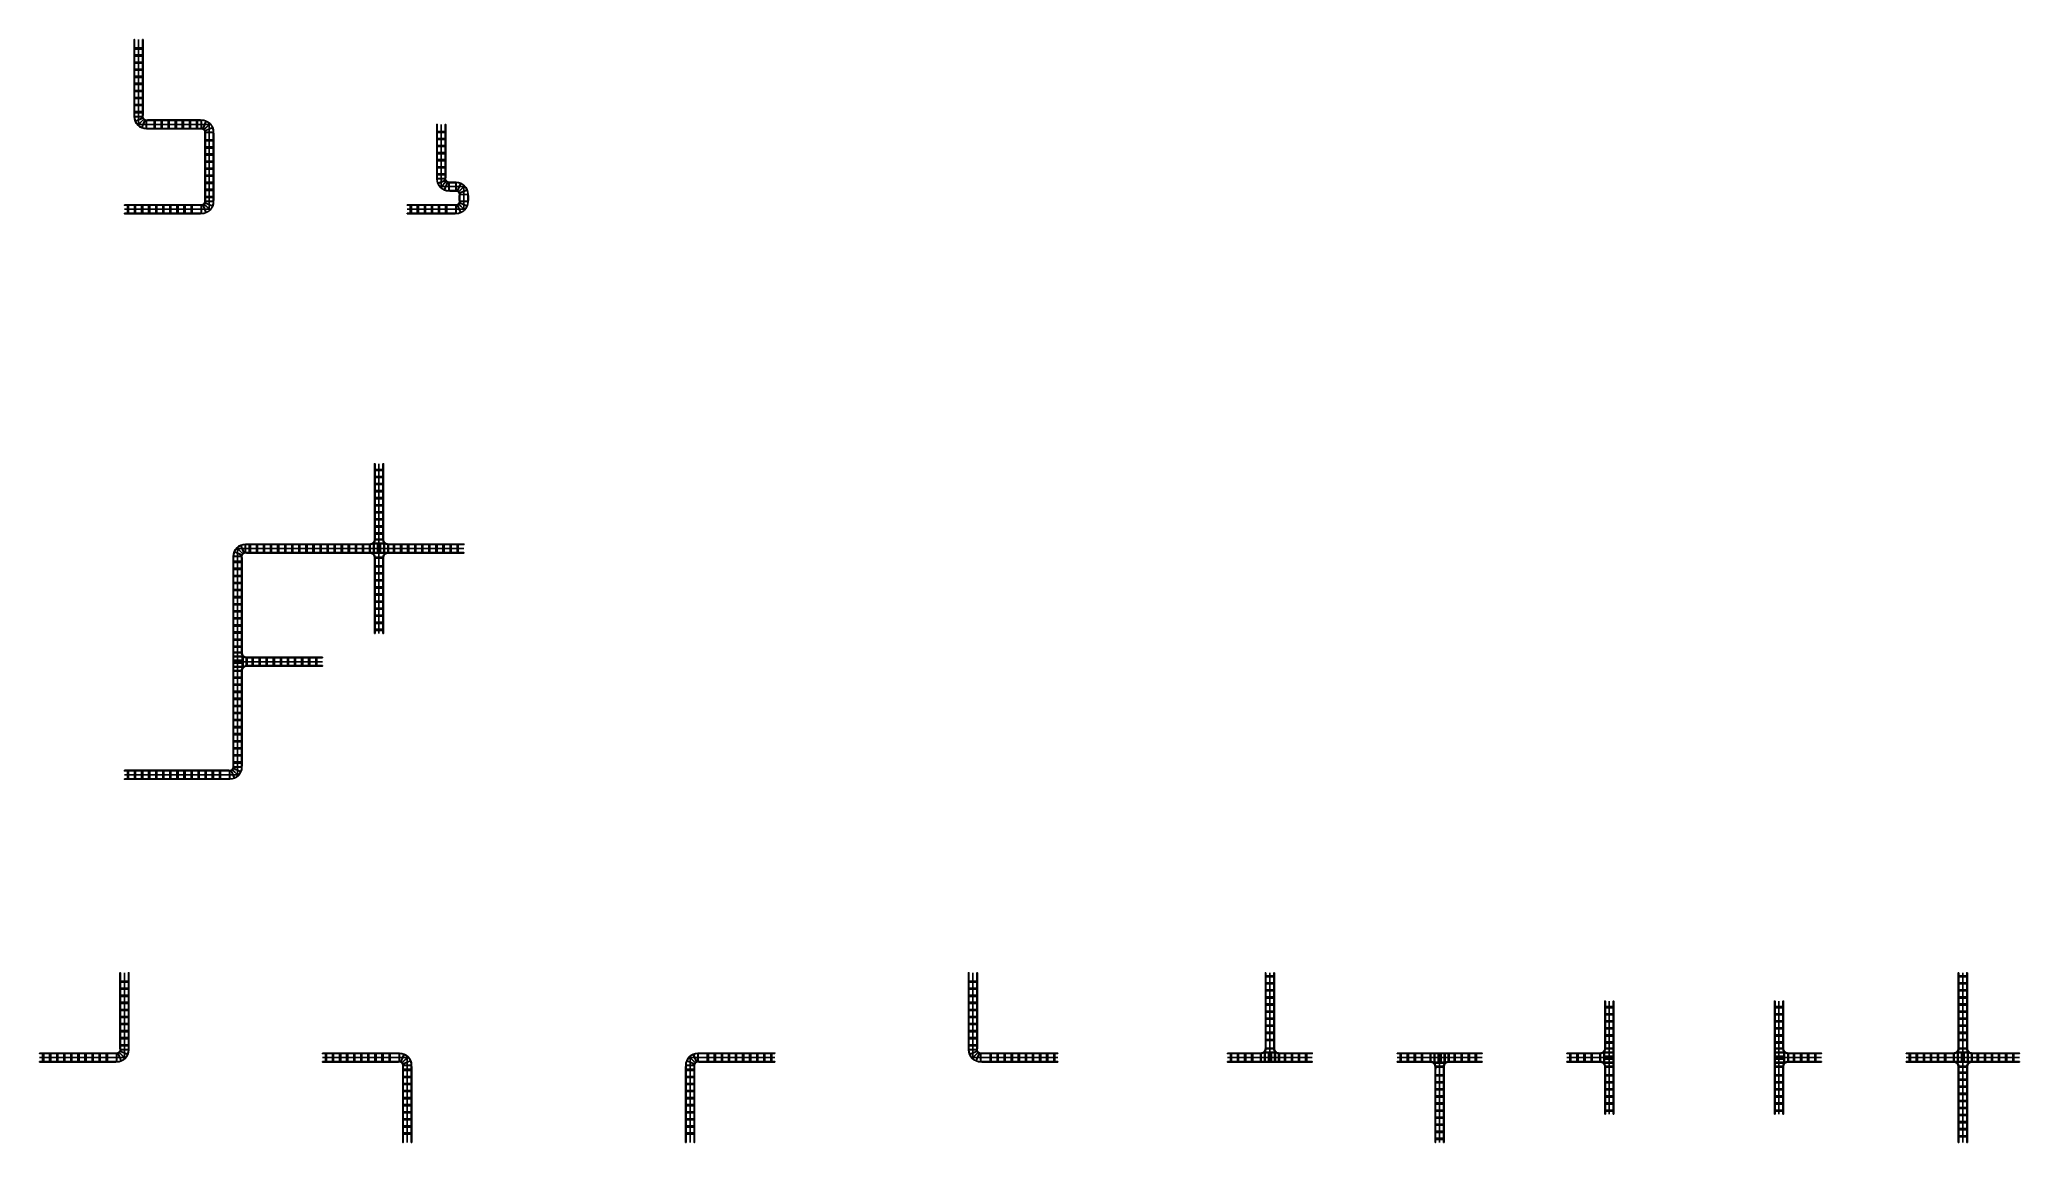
# Model space of a CAD drawing. Header units: millimetres. Extents: x -3000 to 67000, y -3000 to 36000.
import ezdxf

# ---------------------------------------------------------------- set-up
doc = ezdxf.new("R2010")
doc.units = ezdxf.units.MM
doc.layers.add('SCADA-TRAY', color=7, linetype='Continuous', true_color=0x0c642f)
doc.layers.add('SCADA-TRAY-PATH', color=4, linetype='Continuous')

# ---------------------------------------------------------------- blocks, each defined once
blk = doc.blocks.new('SCADA_V2$SCADA_TRAY_ELBOW_V2')
at = {"color": 118, "true_color": 0x0c642f}
for p, q in [((-755, 265), (-755, 248)), ((-755, 248), (-755, 265)), ((-755, 265), (-687, 265)), ((-687, 265), (-755, 265)), ((-687, 248), (-755, 248)), ((-698, -358), (-698, 248)), ((-698, -358), (-698, 248)), ((-676, 248), (-676, -358)), ((-676, -358), (-676, 248)), ((-360, -295), (-592, 265)), ((-360, -295), (-592, 265)), ((-572, 273), (-340, -287)), ((-340, -287), (-572, 273)), ((-73, -108), (-501, 320)), ((-73, -108), (-501, 320)), ((-486, 336), (-58, -93)), ((-58, -93), (-486, 336)), ((121, 175), (-439, 407)), ((121, 175), (-439, 407)), ((-431, 521), (-431, 589)), ((-414, 589), (-431, 589)), ((-431, 589), (-414, 589)), ((-431, 589), (-431, 521)), ((-431, 427), (129, 195)), ((129, 195), (-431, 427)), ((-414, 589), (-414, 521)), ((-414, 532), (192, 532)), ((192, 532), (-414, 532)), ((192, 510), (-414, 510)), ((192, 510), (-414, 510)), ((209, 589), (192, 589)), ((192, 589), (209, 589)), ((192, 589), (192, 521)), ((209, 521), (209, 589)), ((209, 589), (209, 521)), ((-755, -358), (-755, -375)), ((-755, -375), (-755, -358)), ((-687, -358), (-755, -358)), ((-687, -375), (-755, -375)), ((-687, -375), (-755, -375))]:
    blk.add_line(p, q, dxfattribs=at)
for radius in [896, 256, 896, 256, 273, 879]:
    blk.add_arc((-687, 521), radius, 270, 0, dxfattribs=at)
blk = doc.blocks.new('SCADA_V2$SCADA_TRAY_CROSS_V2')
at = {"color": 118, "true_color": 0x0c642f}
for p, q in [((-431, 23), (431, 23)), ((-431, 0), (-340, 0)), ((-249, 0), (249, 0)), ((340, 0), (431, 0))]:
    blk.add_line(p, q, dxfattribs=at)
at = {"color": 118, "linetype": 'ByBlock', "lineweight": -2, "true_color": 0x0c642f}
for p, q in [((-354, 23), (-354, 317)), ((-326, 23), (-326, 318)), ((-204, 23), (-204, 346)), ((-176, 23), (-176, 346)), ((-148, 496), (147, 496)), ((147, 524), (-147, 524)), ((-147, 524), (147, 524)), ((148, 496), (-147, 496)), ((-54, 23), (-54, 346)), ((-26, 23), (-26, 346)), ((26, 23), (26, 346)), ((54, 23), (54, 346)), ((176, 23), (176, 346)), ((204, 23), (204, 346)), ((326, 23), (326, 318)), ((354, 23), (354, 317)), ((-148, -156), (147, -156)), ((148, -156), (-147, -156)), ((147, -184), (-147, -184)), ((-147, -184), (147, -184))]:
    blk.add_line(p, q, dxfattribs=at)
for points in [[(-431, 340), (-340, 340, 0.414214), (-170, 510), (-170, 601)], [(-431, 317), (-340, 317, 0.414214), (-147, 510), (-147, 601)], [(-431, 23), (-340, 23, 0.007385), (-326, 23, 0.007385)], [(-431, 23), (-340, 23, -0.414214), (-147, -170), (-147, -261)], [(-431, 0), (-340, 0, -0.414214), (-170, -170), (-170, -261)], [(-147, 496, -0.007385), (-147, 510), (-147, 601)], [(147, 496, 0.007385), (147, 510), (147, 601)], [(431, 317), (340, 317, -0.414214), (147, 510), (147, 601)], [(431, 23), (340, 23, 0.414214), (147, -170), (147, -261)], [(431, 340), (340, 340, -0.414214), (170, 510), (170, 601)], [(431, 0), (340, 0, 0.414214), (170, -170), (170, -261)], [(431, 23), (340, 23, -0.007385), (326, 23, -0.007385)], [(-147, -156, 0.007385), (-147, -170), (-147, -261)], [(147, -156, -0.007385), (147, -170), (147, -261)]]:
    blk.add_lwpolyline(points, format="xyb", dxfattribs=at)
for points in [[(-431, 340), (-431, 317)], [(-431, 0), (-431, 23)], [(-431, 0), (-340, 0)], [(-170, 601), (-147, 601)], [(-170, 510), (-170, 601)], [(-147, 601), (-170, 601)], [(147, 601), (170, 601)], [(170, 601), (147, 601)], [(170, 510), (170, 601)], [(431, 0), (340, 0)], [(431, 340), (431, 317)], [(431, 0), (431, 23)], [(-170, -170), (-170, -261)], [(-170, -261), (-147, -261)], [(-147, -261), (-170, -261)], [(147, -261), (170, -261)], [(170, -261), (147, -261)], [(170, -170), (170, -261)]]:
    blk.add_lwpolyline(points, dxfattribs=at)
at = {"color": 118, "true_color": 0x0c642f}
for points in [[(240, 346), (-240, 346)], [(-203, 374), (203, 374)]]:
    blk.add_lwpolyline(points, dxfattribs=at)
blk = doc.blocks.new('SCADA_V2$SCADA_TRAY_TEE_V2')
at = {"color": 118, "true_color": 0x0c642f}
for p, q in [((-431, 23), (431, 23)), ((-431, 0), (431, 0))]:
    blk.add_line(p, q, dxfattribs=at)
at = {"color": 118, "linetype": 'ByBlock', "lineweight": -2, "true_color": 0x0c642f}
for p, q in [((-354, 23), (-354, 317)), ((-326, 23), (-326, 318)), ((-204, 23), (-204, 346)), ((-176, 23), (-176, 346)), ((-148, 496), (147, 496)), ((147, 524), (-147, 524)), ((-147, 524), (147, 524)), ((148, 496), (-147, 496)), ((-54, 23), (-54, 346)), ((-26, 23), (-26, 346)), ((26, 23), (26, 346)), ((54, 23), (54, 346)), ((176, 23), (176, 346)), ((204, 23), (204, 346)), ((326, 23), (326, 318)), ((354, 23), (354, 317))]:
    blk.add_line(p, q, dxfattribs=at)
for points in [[(-431, 340), (-340, 340, 0.414214), (-170, 510), (-170, 601)], [(-431, 317), (-340, 317, 0.414214), (-147, 510), (-147, 601)], [(-431, 23), (-340, 23, 0.007385), (-326, 23, 0.007385)], [(-147, 496, -0.007385), (-147, 510), (-147, 601)], [(147, 496, 0.007385), (147, 510), (147, 601)], [(431, 317), (340, 317, -0.414214), (147, 510), (147, 601)], [(431, 340), (340, 340, -0.414214), (170, 510), (170, 601)], [(431, 23), (340, 23, -0.007385), (326, 23, -0.007385)]]:
    blk.add_lwpolyline(points, format="xyb", dxfattribs=at)
for points in [[(-431, 340), (-431, 317)], [(-431, 0), (-431, 23)], [(-431, 0), (-340, 0)], [(-170, 601), (-147, 601)], [(-170, 510), (-170, 601)], [(-147, 601), (-170, 601)], [(147, 601), (170, 601)], [(170, 601), (147, 601)], [(170, 510), (170, 601)], [(431, 0), (340, 0)], [(431, 340), (431, 317)], [(431, 0), (431, 23)]]:
    blk.add_lwpolyline(points, dxfattribs=at)
at = {"color": 118, "true_color": 0x0c642f}
for points in [[(240, 346), (-240, 346)], [(-203, 374), (203, 374)]]:
    blk.add_lwpolyline(points, dxfattribs=at)

msp = doc.modelspace()

# ---------------------------------------------------------------- linework, layer by layer
at = {"layer": 'SCADA-TRAY'}
for points in [[(340, 33310), (340, 36000), (360, 36000), (360, 33310)], [(370, 35665), (370, 35705), (630, 35705), (630, 35665)], [(640, 33310), (640, 36000), (660, 36000), (660, 33310)], [(370, 35415), (370, 35455), (630, 35455), (630, 35415)], [(370, 35165), (370, 35205), (630, 35205), (630, 35165)], [(370, 34915), (370, 34955), (630, 34955), (630, 34915)], [(370, 34665), (370, 34705), (630, 34705), (630, 34665)], [(370, 34415), (370, 34455), (630, 34455), (630, 34415)], [(370, 34165), (370, 34205), (630, 34205), (630, 34165)], [(370, 33915), (370, 33955), (630, 33955), (630, 33915)], [(370, 33665), (370, 33705), (630, 33705), (630, 33665)], [(370, 33415), (370, 33455), (630, 33455), (630, 33415)], [(2690, 33140), (810, 33140), (810, 33160), (2690, 33160)], [(1085, 32870), (1045, 32870), (1045, 33130), (1085, 33130)], [(1335, 32870), (1295, 32870), (1295, 33130), (1335, 33130)], [(1585, 32870), (1545, 32870), (1545, 33130), (1585, 33130)], [(1835, 32870), (1795, 32870), (1795, 33130), (1835, 33130)], [(2085, 32870), (2045, 32870), (2045, 33130), (2085, 33130)], [(2335, 32870), (2295, 32870), (2295, 33130), (2335, 33130)], [(2585, 32870), (2545, 32870), (2545, 33130), (2585, 33130)], [(11040, 31110), (11040, 33000), (11060, 33000), (11060, 31110)], [(11340, 31110), (11340, 33000), (11360, 33000), (11360, 31110)], [(2690, 32840), (810, 32840), (810, 32860), (2690, 32860)], [(2840, 30310), (2840, 32690), (2860, 32690), (2860, 30310)], [(2870, 32415), (2870, 32455), (3130, 32455), (3130, 32415)], [(2870, 32165), (2870, 32205), (3130, 32205), (3130, 32165)], [(3140, 30310), (3140, 32690), (3160, 32690), (3160, 30310)], [(11070, 32715), (11070, 32755), (11330, 32755), (11330, 32715)], [(11070, 32465), (11070, 32505), (11330, 32505), (11330, 32465)], [(11070, 32215), (11070, 32255), (11330, 32255), (11330, 32215)], [(2870, 31915), (2870, 31955), (3130, 31955), (3130, 31915)], [(2870, 31665), (2870, 31705), (3130, 31705), (3130, 31665)], [(11070, 31965), (11070, 32005), (11330, 32005), (11330, 31965)], [(11070, 31715), (11070, 31755), (11330, 31755), (11330, 31715)], [(11070, 31465), (11070, 31505), (11330, 31505), (11330, 31465)], [(2870, 31415), (2870, 31455), (3130, 31455), (3130, 31415)], [(2870, 31165), (2870, 31205), (3130, 31205), (3130, 31165)], [(2870, 30915), (2870, 30955), (3130, 30955), (3130, 30915)], [(11070, 31215), (11070, 31255), (11330, 31255), (11330, 31215)], [(11690, 30940), (11510, 30940), (11510, 30960), (11690, 30960)], [(0, 30160), (2690, 30160), (2690, 30140), (0, 30140)], [(105, 30130), (145, 30130), (145, 29870), (105, 29870)], [(355, 30130), (395, 30130), (395, 29870), (355, 29870)], [(605, 30130), (645, 30130), (645, 29870), (605, 29870)], [(855, 30130), (895, 30130), (895, 29870), (855, 29870)], [(1105, 30130), (1145, 30130), (1145, 29870), (1105, 29870)], [(1355, 30130), (1395, 30130), (1395, 29870), (1355, 29870)], [(1605, 30130), (1645, 30130), (1645, 29870), (1605, 29870)], [(1855, 30130), (1895, 30130), (1895, 29870), (1855, 29870)], [(2105, 30130), (2145, 30130), (2145, 29870), (2105, 29870)], [(2355, 30130), (2395, 30130), (2395, 29870), (2355, 29870)], [(2870, 30665), (2870, 30705), (3130, 30705), (3130, 30665)], [(2870, 30415), (2870, 30455), (3130, 30455), (3130, 30415)], [(10000, 30160), (11690, 30160), (11690, 30140), (10000, 30140)], [(10105, 30130), (10145, 30130), (10145, 29870), (10105, 29870)], [(10355, 30130), (10395, 30130), (10395, 29870), (10355, 29870)], [(10605, 30130), (10645, 30130), (10645, 29870), (10605, 29870)], [(10855, 30130), (10895, 30130), (10895, 29870), (10855, 29870)], [(11105, 30130), (11145, 30130), (11145, 29870), (11105, 29870)], [(11355, 30130), (11395, 30130), (11395, 29870), (11355, 29870)], [(11690, 30640), (11510, 30640), (11510, 30660), (11690, 30660)], [(11840, 30310), (11840, 30490), (11860, 30490), (11860, 30310)], [(12140, 30310), (12140, 30490), (12160, 30490), (12160, 30310)], [(0, 29860), (2690, 29860), (2690, 29840), (0, 29840)], [(10000, 29860), (11690, 29860), (11690, 29840), (10000, 29840)], [(8840, 18407), (8840, 21000), (8860, 21000), (8860, 18407)], [(9140, 18407), (9140, 21000), (9160, 21000), (9160, 18407)], [(8870, 20762), (8870, 20802), (9130, 20802), (9130, 20762)], [(8870, 20512), (8870, 20552), (9130, 20552), (9130, 20512)], [(8870, 20262), (8870, 20302), (9130, 20302), (9130, 20262)], [(8870, 20012), (8870, 20052), (9130, 20052), (9130, 20012)], [(8870, 19762), (8870, 19802), (9130, 19802), (9130, 19762)], [(8870, 19512), (8870, 19552), (9130, 19552), (9130, 19512)], [(8870, 19262), (8870, 19302), (9130, 19302), (9130, 19262)], [(8870, 19012), (8870, 19052), (9130, 19052), (9130, 19012)], [(8870, 18762), (8870, 18802), (9130, 18802), (9130, 18762)], [(8870, 18512), (8870, 18552), (9130, 18552), (9130, 18512)], [(3840, 14407), (3840, 17690), (3860, 17690), (3860, 14407)], [(3870, 17512), (3870, 17552), (4130, 17552), (4130, 17512)], [(4140, 14407), (4140, 17690), (4160, 17690), (4160, 14407)], [(4310, 18160), (8593, 18160), (8593, 18140), (4310, 18140)], [(4310, 17860), (8593, 17860), (8593, 17840), (4310, 17840)], [(4415, 18130), (4455, 18130), (4455, 17870), (4415, 17870)], [(4665, 18130), (4705, 18130), (4705, 17870), (4665, 17870)], [(4915, 18130), (4955, 18130), (4955, 17870), (4915, 17870)], [(5165, 18130), (5205, 18130), (5205, 17870), (5165, 17870)], [(5415, 18130), (5455, 18130), (5455, 17870), (5415, 17870)], [(5665, 18130), (5705, 18130), (5705, 17870), (5665, 17870)], [(5915, 18130), (5955, 18130), (5955, 17870), (5915, 17870)], [(6165, 18130), (6205, 18130), (6205, 17870), (6165, 17870)], [(6415, 18130), (6455, 18130), (6455, 17870), (6415, 17870)], [(6665, 18130), (6705, 18130), (6705, 17870), (6665, 17870)], [(6915, 18130), (6955, 18130), (6955, 17870), (6915, 17870)], [(7165, 18130), (7205, 18130), (7205, 17870), (7165, 17870)], [(7415, 18130), (7455, 18130), (7455, 17870), (7415, 17870)], [(7665, 18130), (7705, 18130), (7705, 17870), (7665, 17870)], [(7915, 18130), (7955, 18130), (7955, 17870), (7915, 17870)], [(8165, 18130), (8205, 18130), (8205, 17870), (8165, 17870)], [(8415, 18130), (8455, 18130), (8455, 17870), (8415, 17870)], [(8840, 15000), (8840, 17593), (8860, 17593), (8860, 15000)], [(9140, 15000), (9140, 17593), (9160, 17593), (9160, 15000)], [(9407, 18160), (12000, 18160), (12000, 18140), (9407, 18140)], [(9407, 17860), (12000, 17860), (12000, 17840), (9407, 17840)], [(9512, 18130), (9552, 18130), (9552, 17870), (9512, 17870)], [(9762, 18130), (9802, 18130), (9802, 17870), (9762, 17870)], [(10012, 18130), (10052, 18130), (10052, 17870), (10012, 17870)], [(10262, 18130), (10302, 18130), (10302, 17870), (10262, 17870)], [(10512, 18130), (10552, 18130), (10552, 17870), (10512, 17870)], [(10762, 18130), (10802, 18130), (10802, 17870), (10762, 17870)], [(11012, 18130), (11052, 18130), (11052, 17870), (11012, 17870)], [(11262, 18130), (11302, 18130), (11302, 17870), (11262, 17870)], [(11512, 18130), (11552, 18130), (11552, 17870), (11512, 17870)], [(11762, 18130), (11802, 18130), (11802, 17870), (11762, 17870)], [(3870, 17262), (3870, 17302), (4130, 17302), (4130, 17262)], [(3870, 17012), (3870, 17052), (4130, 17052), (4130, 17012)], [(3870, 16762), (3870, 16802), (4130, 16802), (4130, 16762)], [(8870, 17355), (8870, 17395), (9130, 17395), (9130, 17355)], [(8870, 17105), (8870, 17145), (9130, 17145), (9130, 17105)], [(8870, 16855), (8870, 16895), (9130, 16895), (9130, 16855)], [(3870, 16512), (3870, 16552), (4130, 16552), (4130, 16512)], [(3870, 16262), (3870, 16302), (4130, 16302), (4130, 16262)], [(8870, 16605), (8870, 16645), (9130, 16645), (9130, 16605)], [(8870, 16355), (8870, 16395), (9130, 16395), (9130, 16355)], [(8870, 16105), (8870, 16145), (9130, 16145), (9130, 16105)], [(3870, 16012), (3870, 16052), (4130, 16052), (4130, 16012)], [(3870, 15762), (3870, 15802), (4130, 15802), (4130, 15762)], [(3870, 15512), (3870, 15552), (4130, 15552), (4130, 15512)], [(8870, 15855), (8870, 15895), (9130, 15895), (9130, 15855)], [(8870, 15605), (8870, 15645), (9130, 15645), (9130, 15605)], [(3870, 15262), (3870, 15302), (4130, 15302), (4130, 15262)], [(3870, 15012), (3870, 15052), (4130, 15052), (4130, 15012)], [(3870, 14762), (3870, 14802), (4130, 14802), (4130, 14762)], [(8870, 15355), (8870, 15395), (9130, 15395), (9130, 15355)], [(8870, 15105), (8870, 15145), (9130, 15145), (9130, 15105)], [(3870, 14512), (3870, 14552), (4130, 14552), (4130, 14512)], [(4407, 14160), (7000, 14160), (7000, 14140), (4407, 14140)], [(4512, 14130), (4552, 14130), (4552, 13870), (4512, 13870)], [(4762, 14130), (4802, 14130), (4802, 13870), (4762, 13870)], [(5012, 14130), (5052, 14130), (5052, 13870), (5012, 13870)], [(5262, 14130), (5302, 14130), (5302, 13870), (5262, 13870)], [(5512, 14130), (5552, 14130), (5552, 13870), (5512, 13870)], [(5762, 14130), (5802, 14130), (5802, 13870), (5762, 13870)], [(6012, 14130), (6052, 14130), (6052, 13870), (6012, 13870)], [(6262, 14130), (6302, 14130), (6302, 13870), (6262, 13870)], [(6512, 14130), (6552, 14130), (6552, 13870), (6512, 13870)], [(6762, 14130), (6802, 14130), (6802, 13870), (6762, 13870)], [(3840, 10310), (3840, 13593), (3860, 13593), (3860, 10310)], [(3870, 13415), (3870, 13455), (4130, 13455), (4130, 13415)], [(4140, 10310), (4140, 13593), (4160, 13593), (4160, 10310)], [(4407, 13860), (7000, 13860), (7000, 13840), (4407, 13840)], [(3870, 13165), (3870, 13205), (4130, 13205), (4130, 13165)], [(3870, 12915), (3870, 12955), (4130, 12955), (4130, 12915)], [(3870, 12665), (3870, 12705), (4130, 12705), (4130, 12665)], [(3870, 12415), (3870, 12455), (4130, 12455), (4130, 12415)], [(3870, 12165), (3870, 12205), (4130, 12205), (4130, 12165)], [(3870, 11915), (3870, 11955), (4130, 11955), (4130, 11915)], [(3870, 11665), (3870, 11705), (4130, 11705), (4130, 11665)], [(3870, 11415), (3870, 11455), (4130, 11455), (4130, 11415)], [(3870, 11165), (3870, 11205), (4130, 11205), (4130, 11165)], [(3870, 10915), (3870, 10955), (4130, 10955), (4130, 10915)], [(3870, 10665), (3870, 10705), (4130, 10705), (4130, 10665)], [(0, 10160), (3690, 10160), (3690, 10140), (0, 10140)], [(0, 9860), (3690, 9860), (3690, 9840), (0, 9840)], [(105, 10130), (145, 10130), (145, 9870), (105, 9870)], [(355, 10130), (395, 10130), (395, 9870), (355, 9870)], [(605, 10130), (645, 10130), (645, 9870), (605, 9870)], [(855, 10130), (895, 10130), (895, 9870), (855, 9870)], [(1105, 10130), (1145, 10130), (1145, 9870), (1105, 9870)], [(1355, 10130), (1395, 10130), (1395, 9870), (1355, 9870)], [(1605, 10130), (1645, 10130), (1645, 9870), (1605, 9870)], [(1855, 10130), (1895, 10130), (1895, 9870), (1855, 9870)], [(2105, 10130), (2145, 10130), (2145, 9870), (2105, 9870)], [(2355, 10130), (2395, 10130), (2395, 9870), (2355, 9870)], [(2605, 10130), (2645, 10130), (2645, 9870), (2605, 9870)], [(2855, 10130), (2895, 10130), (2895, 9870), (2855, 9870)], [(3105, 10130), (3145, 10130), (3145, 9870), (3105, 9870)], [(3355, 10130), (3395, 10130), (3395, 9870), (3355, 9870)], [(3870, 10415), (3870, 10455), (4130, 10455), (4130, 10415)], [(-160, 310), (-160, 3000), (-140, 3000), (-140, 310)], [(140, 310), (140, 3000), (160, 3000), (160, 310)], [(29840, 310), (29840, 3000), (29860, 3000), (29860, 310)], [(30140, 310), (30140, 3000), (30160, 3000), (30160, 310)], [(40360, 3000), (40360, 407), (40340, 407), (40340, 3000)], [(40630, 2895), (40630, 2855), (40370, 2855), (40370, 2895)], [(40660, 3000), (40660, 407), (40640, 407), (40640, 3000)], [(64860, 3000), (64860, 407), (64840, 407), (64840, 3000)], [(65130, 2895), (65130, 2855), (64870, 2855), (64870, 2895)], [(65160, 3000), (65160, 407), (65140, 407), (65140, 3000)], [(-130, 2665), (-130, 2705), (130, 2705), (130, 2665)], [(-130, 2415), (-130, 2455), (130, 2455), (130, 2415)], [(-130, 2165), (-130, 2205), (130, 2205), (130, 2165)], [(29870, 2665), (29870, 2705), (30130, 2705), (30130, 2665)], [(29870, 2415), (29870, 2455), (30130, 2455), (30130, 2415)], [(29870, 2165), (29870, 2205), (30130, 2205), (30130, 2165)], [(40630, 2645), (40630, 2605), (40370, 2605), (40370, 2645)], [(40630, 2395), (40630, 2355), (40370, 2355), (40370, 2395)], [(40630, 2145), (40630, 2105), (40370, 2105), (40370, 2145)], [(65130, 2645), (65130, 2605), (64870, 2605), (64870, 2645)], [(65130, 2395), (65130, 2355), (64870, 2355), (64870, 2395)], [(65130, 2145), (65130, 2105), (64870, 2105), (64870, 2145)], [(-130, 1915), (-130, 1955), (130, 1955), (130, 1915)], [(-130, 1665), (-130, 1705), (130, 1705), (130, 1665)], [(-130, 1415), (-130, 1455), (130, 1455), (130, 1415)], [(29870, 1915), (29870, 1955), (30130, 1955), (30130, 1915)], [(29870, 1665), (29870, 1705), (30130, 1705), (30130, 1665)], [(29870, 1415), (29870, 1455), (30130, 1455), (30130, 1415)], [(40630, 1895), (40630, 1855), (40370, 1855), (40370, 1895)], [(40630, 1645), (40630, 1605), (40370, 1605), (40370, 1645)], [(52340, 407), (52340, 2000), (52360, 2000), (52360, 407)], [(52370, 1762), (52370, 1802), (52630, 1802), (52630, 1762)], [(52370, 1512), (52370, 1552), (52630, 1552), (52630, 1512)], [(52640, 407), (52640, 2000), (52660, 2000), (52660, 407)], [(58340, 407), (58340, 2000), (58360, 2000), (58360, 407)], [(58370, 1762), (58370, 1802), (58630, 1802), (58630, 1762)], [(58370, 1512), (58370, 1552), (58630, 1552), (58630, 1512)], [(58640, 407), (58640, 2000), (58660, 2000), (58660, 407)], [(65130, 1895), (65130, 1855), (64870, 1855), (64870, 1895)], [(65130, 1645), (65130, 1605), (64870, 1605), (64870, 1645)], [(-130, 1165), (-130, 1205), (130, 1205), (130, 1165)], [(-130, 915), (-130, 955), (130, 955), (130, 915)], [(-130, 665), (-130, 705), (130, 705), (130, 665)], [(29870, 1165), (29870, 1205), (30130, 1205), (30130, 1165)], [(29870, 915), (29870, 955), (30130, 955), (30130, 915)], [(29870, 665), (29870, 705), (30130, 705), (30130, 665)], [(40630, 1395), (40630, 1355), (40370, 1355), (40370, 1395)], [(40630, 1145), (40630, 1105), (40370, 1105), (40370, 1145)], [(40630, 895), (40630, 855), (40370, 855), (40370, 895)], [(52370, 1262), (52370, 1302), (52630, 1302), (52630, 1262)], [(52370, 1012), (52370, 1052), (52630, 1052), (52630, 1012)], [(52370, 762), (52370, 802), (52630, 802), (52630, 762)], [(58370, 1262), (58370, 1302), (58630, 1302), (58630, 1262)], [(58370, 1012), (58370, 1052), (58630, 1052), (58630, 1012)], [(58370, 762), (58370, 802), (58630, 802), (58630, 762)], [(65130, 1395), (65130, 1355), (64870, 1355), (64870, 1395)], [(65130, 1145), (65130, 1105), (64870, 1105), (64870, 1145)], [(65130, 895), (65130, 855), (64870, 855), (64870, 895)], [(-3000, 160), (-310, 160), (-310, 140), (-3000, 140)], [(-2895, 130), (-2855, 130), (-2855, -130), (-2895, -130)], [(-2645, 130), (-2605, 130), (-2605, -130), (-2645, -130)], [(-2395, 130), (-2355, 130), (-2355, -130), (-2395, -130)], [(-2145, 130), (-2105, 130), (-2105, -130), (-2145, -130)], [(-1895, 130), (-1855, 130), (-1855, -130), (-1895, -130)], [(-1645, 130), (-1605, 130), (-1605, -130), (-1645, -130)], [(-1395, 130), (-1355, 130), (-1355, -130), (-1395, -130)], [(-1145, 130), (-1105, 130), (-1105, -130), (-1145, -130)], [(-895, 130), (-855, 130), (-855, -130), (-895, -130)], [(-645, 130), (-605, 130), (-605, -130), (-645, -130)], [(-130, 415), (-130, 455), (130, 455), (130, 415)], [(7000, 160), (9690, 160), (9690, 140), (7000, 140)], [(7105, 130), (7145, 130), (7145, -130), (7105, -130)], [(7355, 130), (7395, 130), (7395, -130), (7355, -130)], [(7605, 130), (7645, 130), (7645, -130), (7605, -130)], [(7855, 130), (7895, 130), (7895, -130), (7855, -130)], [(8105, 130), (8145, 130), (8145, -130), (8105, -130)], [(8355, 130), (8395, 130), (8395, -130), (8355, -130)], [(8605, 130), (8645, 130), (8645, -130), (8605, -130)], [(8855, 130), (8895, 130), (8895, -130), (8855, -130)], [(9105, 130), (9145, 130), (9145, -130), (9105, -130)], [(9355, 130), (9395, 130), (9395, -130), (9355, -130)], [(23000, 140), (20310, 140), (20310, 160), (23000, 160)], [(20645, -130), (20605, -130), (20605, 130), (20645, 130)], [(20895, -130), (20855, -130), (20855, 130), (20895, 130)], [(21145, -130), (21105, -130), (21105, 130), (21145, 130)], [(21395, -130), (21355, -130), (21355, 130), (21395, 130)], [(21645, -130), (21605, -130), (21605, 130), (21645, 130)], [(21895, -130), (21855, -130), (21855, 130), (21895, 130)], [(22145, -130), (22105, -130), (22105, 130), (22145, 130)], [(22395, -130), (22355, -130), (22355, 130), (22395, 130)], [(22645, -130), (22605, -130), (22605, 130), (22645, 130)], [(22895, -130), (22855, -130), (22855, 130), (22895, 130)], [(29870, 415), (29870, 455), (30130, 455), (30130, 415)], [(33000, 140), (30310, 140), (30310, 160), (33000, 160)], [(30645, -130), (30605, -130), (30605, 130), (30645, 130)], [(30895, -130), (30855, -130), (30855, 130), (30895, 130)], [(31145, -130), (31105, -130), (31105, 130), (31145, 130)], [(31395, -130), (31355, -130), (31355, 130), (31395, 130)], [(31645, -130), (31605, -130), (31605, 130), (31645, 130)], [(31895, -130), (31855, -130), (31855, 130), (31895, 130)], [(32145, -130), (32105, -130), (32105, 130), (32145, 130)], [(32395, -130), (32355, -130), (32355, 130), (32395, 130)], [(32645, -130), (32605, -130), (32605, 130), (32645, 130)], [(32895, -130), (32855, -130), (32855, 130), (32895, 130)], [(39000, 160), (40093, 160), (40093, 140), (39000, 140)], [(39105, 130), (39145, 130), (39145, -130), (39105, -130)], [(39355, 130), (39395, 130), (39395, -130), (39355, -130)], [(39605, 130), (39645, 130), (39645, -130), (39605, -130)], [(39855, 130), (39895, 130), (39895, -130), (39855, -130)], [(40630, 645), (40630, 605), (40370, 605), (40370, 645)], [(40907, 160), (42000, 160), (42000, 140), (40907, 140)], [(41012, 130), (41052, 130), (41052, -130), (41012, -130)], [(41262, 130), (41302, 130), (41302, -130), (41262, -130)], [(41512, 130), (41552, 130), (41552, -130), (41512, -130)], [(41762, 130), (41802, 130), (41802, -130), (41762, -130)], [(45000, 160), (46093, 160), (46093, 140), (45000, 140)], [(45105, 130), (45145, 130), (45145, -130), (45105, -130)], [(45355, 130), (45395, 130), (45395, -130), (45355, -130)], [(45605, 130), (45645, 130), (45645, -130), (45605, -130)], [(45855, 130), (45895, 130), (45895, -130), (45855, -130)], [(46907, 160), (48000, 160), (48000, 140), (46907, 140)], [(47012, 130), (47052, 130), (47052, -130), (47012, -130)], [(47262, 130), (47302, 130), (47302, -130), (47262, -130)], [(47512, 130), (47552, 130), (47552, -130), (47512, -130)], [(47762, 130), (47802, 130), (47802, -130), (47762, -130)], [(51000, 160), (52093, 160), (52093, 140), (51000, 140)], [(51105, 130), (51145, 130), (51145, -130), (51105, -130)], [(51355, 130), (51395, 130), (51395, -130), (51355, -130)], [(51605, 130), (51645, 130), (51645, -130), (51605, -130)], [(51855, 130), (51895, 130), (51895, -130), (51855, -130)], [(52370, 512), (52370, 552), (52630, 552), (52630, 512)], [(58370, 512), (58370, 552), (58630, 552), (58630, 512)], [(58907, 160), (60000, 160), (60000, 140), (58907, 140)], [(59012, 130), (59052, 130), (59052, -130), (59012, -130)], [(59262, 130), (59302, 130), (59302, -130), (59262, -130)], [(59512, 130), (59552, 130), (59552, -130), (59512, -130)], [(59762, 130), (59802, 130), (59802, -130), (59762, -130)], [(63000, 160), (64593, 160), (64593, 140), (63000, 140)], [(63105, 130), (63145, 130), (63145, -130), (63105, -130)], [(63355, 130), (63395, 130), (63395, -130), (63355, -130)], [(63605, 130), (63645, 130), (63645, -130), (63605, -130)], [(63855, 130), (63895, 130), (63895, -130), (63855, -130)], [(64105, 130), (64145, 130), (64145, -130), (64105, -130)], [(64355, 130), (64395, 130), (64395, -130), (64355, -130)], [(65130, 645), (65130, 605), (64870, 605), (64870, 645)], [(65407, 160), (67000, 160), (67000, 140), (65407, 140)], [(65512, 130), (65552, 130), (65552, -130), (65512, -130)], [(65762, 130), (65802, 130), (65802, -130), (65762, -130)], [(66012, 130), (66052, 130), (66052, -130), (66012, -130)], [(66262, 130), (66302, 130), (66302, -130), (66262, -130)], [(66512, 130), (66552, 130), (66552, -130), (66512, -130)], [(66762, 130), (66802, 130), (66802, -130), (66762, -130)], [(-3000, -140), (-310, -140), (-310, -160), (-3000, -160)], [(7000, -140), (9690, -140), (9690, -160), (7000, -160)], [(9860, -310), (9860, -3000), (9840, -3000), (9840, -310)], [(10130, -415), (10130, -455), (9870, -455), (9870, -415)], [(10130, -665), (10130, -705), (9870, -705), (9870, -665)], [(10160, -310), (10160, -3000), (10140, -3000), (10140, -310)], [(19860, -310), (19860, -3000), (19840, -3000), (19840, -310)], [(20130, -415), (20130, -455), (19870, -455), (19870, -415)], [(20130, -665), (20130, -705), (19870, -705), (19870, -665)], [(20160, -310), (20160, -3000), (20140, -3000), (20140, -310)], [(23000, -160), (20310, -160), (20310, -140), (23000, -140)], [(33000, -160), (30310, -160), (30310, -140), (33000, -140)], [(39000, -140), (40093, -140), (40093, -160), (39000, -160)], [(40907, -140), (42000, -140), (42000, -160), (40907, -160)], [(45000, -140), (46093, -140), (46093, -160), (45000, -160)], [(46340, -3000), (46340, -407), (46360, -407), (46360, -3000)], [(46370, -645), (46370, -605), (46630, -605), (46630, -645)], [(46640, -3000), (46640, -407), (46660, -407), (46660, -3000)], [(46907, -140), (48000, -140), (48000, -160), (46907, -160)], [(51000, -140), (52093, -140), (52093, -160), (51000, -160)], [(52340, -2000), (52340, -407), (52360, -407), (52360, -2000)], [(52370, -645), (52370, -605), (52630, -605), (52630, -645)], [(52640, -2000), (52640, -407), (52660, -407), (52660, -2000)], [(58340, -2000), (58340, -407), (58360, -407), (58360, -2000)], [(58370, -645), (58370, -605), (58630, -605), (58630, -645)], [(58640, -2000), (58640, -407), (58660, -407), (58660, -2000)], [(58907, -140), (60000, -140), (60000, -160), (58907, -160)], [(63000, -140), (64593, -140), (64593, -160), (63000, -160)], [(64860, -407), (64860, -3000), (64840, -3000), (64840, -407)], [(65130, -512), (65130, -552), (64870, -552), (64870, -512)], [(65160, -407), (65160, -3000), (65140, -3000), (65140, -407)], [(65407, -140), (67000, -140), (67000, -160), (65407, -160)], [(10130, -915), (10130, -955), (9870, -955), (9870, -915)], [(10130, -1165), (10130, -1205), (9870, -1205), (9870, -1165)], [(20130, -915), (20130, -955), (19870, -955), (19870, -915)], [(20130, -1165), (20130, -1205), (19870, -1205), (19870, -1165)], [(46370, -895), (46370, -855), (46630, -855), (46630, -895)], [(46370, -1145), (46370, -1105), (46630, -1105), (46630, -1145)], [(46370, -1395), (46370, -1355), (46630, -1355), (46630, -1395)], [(52370, -895), (52370, -855), (52630, -855), (52630, -895)], [(52370, -1145), (52370, -1105), (52630, -1105), (52630, -1145)], [(52370, -1395), (52370, -1355), (52630, -1355), (52630, -1395)], [(58370, -895), (58370, -855), (58630, -855), (58630, -895)], [(58370, -1145), (58370, -1105), (58630, -1105), (58630, -1145)], [(58370, -1395), (58370, -1355), (58630, -1355), (58630, -1395)], [(65130, -762), (65130, -802), (64870, -802), (64870, -762)], [(65130, -1012), (65130, -1052), (64870, -1052), (64870, -1012)], [(65130, -1262), (65130, -1302), (64870, -1302), (64870, -1262)], [(10130, -1415), (10130, -1455), (9870, -1455), (9870, -1415)], [(10130, -1665), (10130, -1705), (9870, -1705), (9870, -1665)], [(10130, -1915), (10130, -1955), (9870, -1955), (9870, -1915)], [(20130, -1415), (20130, -1455), (19870, -1455), (19870, -1415)], [(20130, -1665), (20130, -1705), (19870, -1705), (19870, -1665)], [(20130, -1915), (20130, -1955), (19870, -1955), (19870, -1915)], [(46370, -1645), (46370, -1605), (46630, -1605), (46630, -1645)], [(46370, -1895), (46370, -1855), (46630, -1855), (46630, -1895)], [(52370, -1645), (52370, -1605), (52630, -1605), (52630, -1645)], [(52370, -1895), (52370, -1855), (52630, -1855), (52630, -1895)], [(58370, -1645), (58370, -1605), (58630, -1605), (58630, -1645)], [(58370, -1895), (58370, -1855), (58630, -1855), (58630, -1895)], [(65130, -1512), (65130, -1552), (64870, -1552), (64870, -1512)], [(65130, -1762), (65130, -1802), (64870, -1802), (64870, -1762)], [(65130, -2012), (65130, -2052), (64870, -2052), (64870, -2012)], [(10130, -2165), (10130, -2205), (9870, -2205), (9870, -2165)], [(10130, -2415), (10130, -2455), (9870, -2455), (9870, -2415)], [(10130, -2665), (10130, -2705), (9870, -2705), (9870, -2665)], [(20130, -2165), (20130, -2205), (19870, -2205), (19870, -2165)], [(20130, -2415), (20130, -2455), (19870, -2455), (19870, -2415)], [(20130, -2665), (20130, -2705), (19870, -2705), (19870, -2665)], [(46370, -2145), (46370, -2105), (46630, -2105), (46630, -2145)], [(46370, -2395), (46370, -2355), (46630, -2355), (46630, -2395)], [(46370, -2645), (46370, -2605), (46630, -2605), (46630, -2645)], [(65130, -2262), (65130, -2302), (64870, -2302), (64870, -2262)], [(65130, -2512), (65130, -2552), (64870, -2552), (64870, -2512)], [(65130, -2762), (65130, -2802), (64870, -2802), (64870, -2762)], [(46370, -2895), (46370, -2855), (46630, -2855), (46630, -2895)]]:
    msp.add_lwpolyline(points, close=True, dxfattribs=at)
at = {"layer": 'SCADA-TRAY-PATH'}
for points in [[(0, 30000), (3000, 30000), (3000, 33000), (500, 33000), (500, 36000)], [(10000, 30000), (12000, 30000), (12000, 30800), (11200, 30800), (11200, 33000)], [(9000, 15000), (9000, 21000)], [(0, 10000), (4000, 10000), (4000, 18000), (12000, 18000)], [(4000, 14000), (7000, 14000)], [(-3000, 0), (0, 0), (0, 3000)], [(33000, 0), (30000, 0), (30000, 3000)], [(40500, 3000), (40500, 0)], [(65000, 3000), (65000, -3000)], [(52500, -2000), (52500, 2000)], [(58500, -2000), (58500, 2000)], [(7000, 0), (10000, 0), (10000, -3000)], [(23000, 0), (20000, 0), (20000, -3000)], [(39000, 0), (42000, 0)], [(45000, 0), (48000, 0)], [(46500, -3000), (46500, 0)], [(51000, 0), (52500, 0)], [(58500, 0), (60000, 0)], [(63000, 0), (67000, 0)]]:
    msp.add_lwpolyline(points, dxfattribs=at)

# ---------------------------------------------------------------- block references
at = {"layer": 'SCADA-TRAY'}
for name, p, xscale, yscale, zscale, rotation in [('SCADA_V2$SCADA_TRAY_ELBOW_V2', (526, 32947), 0.4815924915235708, 0.4815924915235708, 0.4815924915235708, 270), ('SCADA_V2$SCADA_TRAY_ELBOW_V2', (2974, 33053), 0.4815924915235708, 0.4815924915235708, 0.4815924915235708, 90), ('SCADA_V2$SCADA_TRAY_ELBOW_V2', (11226, 30747), 0.4815924915235708, 0.4815924915235708, 0.4815924915235708, 270), ('SCADA_V2$SCADA_TRAY_ELBOW_V2', (11974, 30853), 0.4815924915235708, 0.4815924915235708, 0.4815924915235708, 90), ('SCADA_V2$SCADA_TRAY_ELBOW_V2', (3947, 17974), 0.4815924915235708, 0.4815924915235708, 0.4815924915235708, 180), ('SCADA_V2$SCADA_TRAY_TEE_V2', (3839, 14000), 0.9453782505649423, 0.9453782505649423, 0.9453782505649423, 270), ('SCADA_V2$SCADA_TRAY_ELBOW_V2', (9974, 53), 0.4815924915235708, 0.4815924915235708, 0.4815924915235708, 90), ('SCADA_V2$SCADA_TRAY_ELBOW_V2', (19947, -26), 0.4815924915235708, 0.4815924915235708, 0.4815924915235708, 180), ('SCADA_V2$SCADA_TRAY_ELBOW_V2', (30026, -53), 0.4815924915235708, 0.4815924915235708, 0.4815924915235708, 270), ('SCADA_V2$SCADA_TRAY_TEE_V2', (46500, 161), 0.9453782505649423, 0.9453782505649423, 0.9453782505649423, 180), ('SCADA_V2$SCADA_TRAY_TEE_V2', (52661, 0), 0.9453782505649423, 0.9453782505649423, 0.9453782505649423, 90), ('SCADA_V2$SCADA_TRAY_TEE_V2', (58339, 0), 0.9453782505649423, 0.9453782505649423, 0.9453782505649423, 270)]:
    msp.add_blockref(name, p, dxfattribs=dict(at, xscale=xscale, yscale=yscale, zscale=zscale, rotation=rotation))
for name, p, xscale, yscale, zscale in [('SCADA_V2$SCADA_TRAY_ELBOW_V2', (3053, 30026), 0.4815924915235708, 0.4815924915235708, 0.4815924915235708), ('SCADA_V2$SCADA_TRAY_ELBOW_V2', (12053, 30026), 0.4815924915235708, 0.4815924915235708, 0.4815924915235708), ('SCADA_V2$SCADA_TRAY_CROSS_V2', (9000, 17839), 0.9453781513598086, 0.9453781513598086, 0.9453781513598086), ('SCADA_V2$SCADA_TRAY_ELBOW_V2', (4053, 10026), 0.4815924915235708, 0.4815924915235708, 0.4815924915235708), ('SCADA_V2$SCADA_TRAY_ELBOW_V2', (53, 26), 0.4815924915235708, 0.4815924915235708, 0.4815924915235708), ('SCADA_V2$SCADA_TRAY_TEE_V2', (40500, -161), 0.9453782505649423, 0.9453782505649423, 0.9453782505649423), ('SCADA_V2$SCADA_TRAY_CROSS_V2', (65000, -161), 0.9453781513598086, 0.9453781513598086, 0.9453781513598086)]:
    msp.add_blockref(name, p, dxfattribs=dict(at, xscale=xscale, yscale=yscale, zscale=zscale))

doc.saveas('drawing.dxf')
